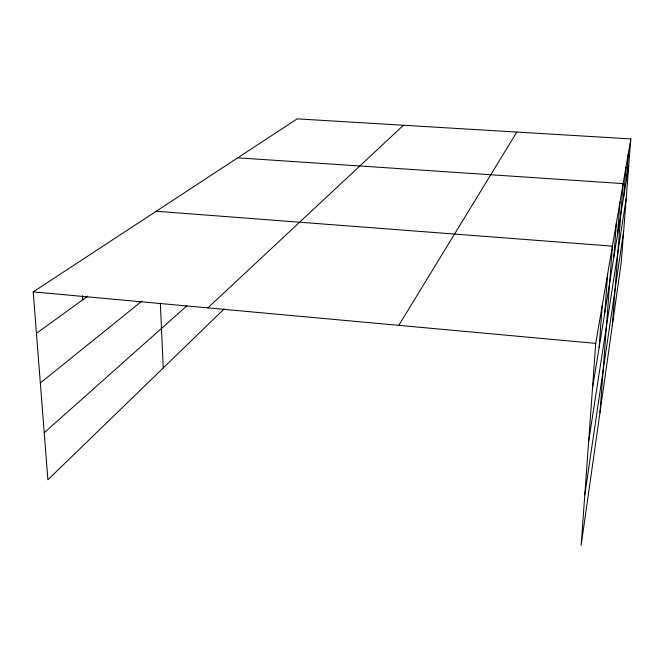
<?xml version="1.0" encoding="UTF-8"?>
<svg xmlns="http://www.w3.org/2000/svg" width="664" height="664" viewBox="0 0 664 664"><rect width="100%" height="100%" fill="white"/><g stroke="black" fill="none" stroke-linecap="round" stroke-linejoin="round"><path stroke-width="1" d="M630.8 138.909L595.732 343.388L581.174 545.136L621.222 262.745L630.8 138.909L297.157 118.864L33.2 291.886L47.899 479.79L224.216 308.835M599.135 347.405L602.173 305.83M604.788 312.678L607.668 273.8M599.982 412.518L612.407 246.145L156.248 211.235M613.835 257.167L616.433 222.706M617.503 234.649L619.977 202.014M612.299 325.642L623.131 183.613L237.729 157.816M623.695 196.644L625.961 167.145M626.335 180.467L628.501 152.322M584.801 494.804L623.654 231.296M588.661 441.419L626.202 198.345M592.512 388.05L628.717 165.817M398.79 325.36L516.841 132.061M207.873 307.88L403.463 125.247M44.214 432.745L186.792 305.921M40.321 382.97L141.98 301.041M36.445 333.328L87.739 296.219M33.2 291.886L595.732 343.388M82.469 295.754L82.734 299.837M160.339 303.066L163.228 367.964"/></g></svg>
